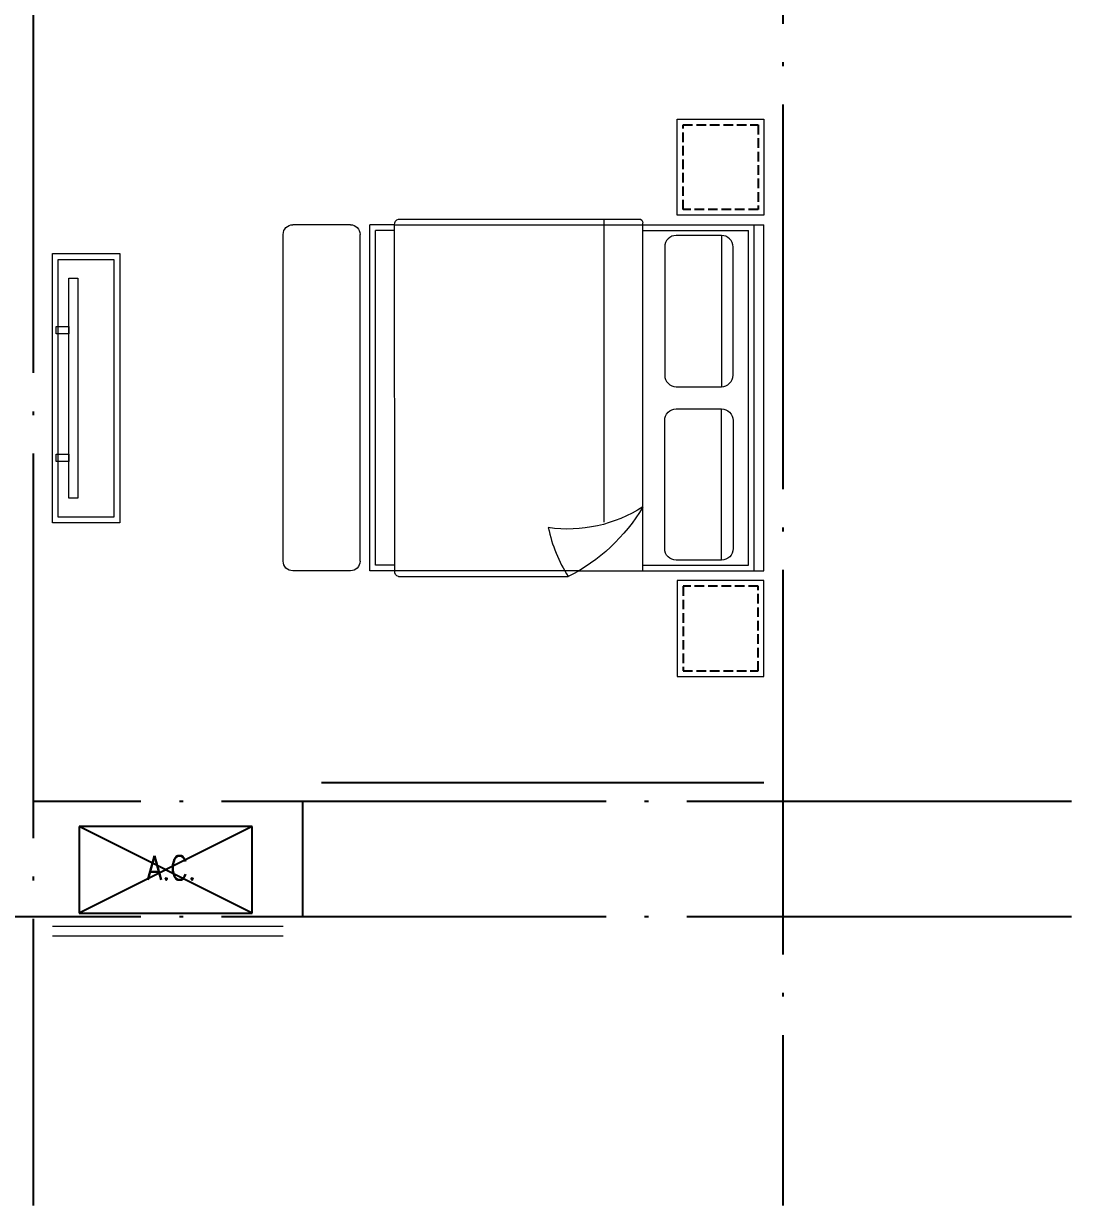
# Model space of a CAD drawing. Extents: x 208319 to 271319, y 1003 to 45500.
# Drawn here: x 247492 to 252942, y 16453 to 22600 of the extents above; entities that cross this region are included whole.
import ezdxf
from ezdxf.enums import TextEntityAlignment as Align

# ---------------------------------------------------------------- set-up
doc = ezdxf.new("R2010")
doc.units = 0
doc.header["$LTSCALE"] = 1000
doc.header["$MEASUREMENT"] = 0
for name, pattern in [('ACAD_ISO02W100', [15, 12, -3]), ('DASH', [0.35, 0.25, -0.1]), ('DOTE', [2.4200000000000004, 2, -0.2, 0.02, -0.2])]:
    doc.linetypes.add(name, pattern=pattern)
for name, color, linetype in [('DOTE', 1, 'DOTE'), ('WALL', 9, 'Continuous'), ('看线', 5, 'Continuous'), ('空调', 8, 'Continuous'), ('虚线', 251, 'Continuous')]:
    doc.layers.add(name, color=color, linetype=linetype)
doc.layers.add('Text-I', color=7, linetype='Continuous', lineweight=5)
doc.layers.add('家具', color=33, linetype='Continuous', lineweight=9)
doc.styles.add('DIM_FONT', font='SIMPLEX.shx', dxfattribs={"width": 0.8})

# ---------------------------------------------------------------- blocks, each defined once
blk = doc.blocks.new('A$C31D9048E')
at = {"layer": '家具'}
for p, q in [((629.0947279548272, 2350.014188952395), (-0.0004633958451449871, 2350.014188952395)), ((-0.0004633953794836998, 549.9809798538918), (-0.0004633958451449871, 2350.014188952395)), ((49.99953660462052, 549.9809798541246), (49.99953660415486, 2350.014188952395)), ((629.0947279548272, 550.0141889523948), (629.0947279543616, 2360.014188952395)), ((1919.999536604155, 2350.014188952395), (629.0947279548272, 2350.014188952395)), ((1899.999536604155, 2380.014188952628), (649.0947279543616, 2380.014188952395)), ((829.4731462653726, 802.596915382077), (829.4731462653726, 2380.014188952395)), ((1919.999214164913, 550.0100093631772), (1919.999534142669, 2350.014188952395)), ((1919.999536604155, 2350.014188952395), (2049.999536603689, 2350.014188952395)), ((2049.999536604155, 550.0141889523948), (2049.999536603689, 2350.014188952395)), ((2149.999536604621, 2350.014188952278), (2449.999536604155, 2350.014188952511)), ((79.99953660415486, 579.9809798541246), (79.9995366036892, 2320.014188952395)), ((629.0947279548272, 2320.014188952395), (79.9995366036892, 2320.014188952395)), ((219.8553038062528, 2294.556494943216), (219.8553038067184, 1507.813283236348)), ((1919.999536604155, 2320.014188952395), (2019.999536604155, 2320.014188952395)), ((2019.999536604621, 580.0132244495908), (2019.999536604155, 2320.014188952395)), ((2099.999536604155, 600.0141889523948), (2099.999536603689, 2300.014188952278)), ((2499.999536604621, 600.0141889523948), (2499.999536604155, 2300.014188952628)), ((219.8553038067184, 605.4386738633038), (219.8553038062528, 1392.181885570288)), ((629.0947279548272, 579.9809798543574), (79.99953660415486, 579.9809798541246)), ((1919.999221548904, 580.0100093787769), (2019.999536604621, 580.0132244495908)), ((962.3110120287165, 549.9809798543574), (-0.0004633953794836998, 549.9809798538918)), ((962.3110120287165, 549.9809798543574), (1919.999214165378, 550.010145299253)), ((1899.999536604155, 519.9809798541246), (1017.059984328225, 519.9809798541246)), ((1919.999214165378, 550.010145299253), (2049.999536604155, 550.0141889523948)), ((2149.999536604621, 550.0141889523948), (2449.999536604621, 550.0141889523948))]:
    blk.add_line(p, q, dxfattribs=at)
for points in [[(449.9995366046205, 2899.999674198334), (-0.0004633958451449871, 2899.999674198334), (-0.0004633953794836998, 2399.999674198334), (449.9995366046205, 2399.999674198334), (449.9995366046205, 2899.999674198334), (369.9995366046205, 2899.999674198334)], [(449.9995366046205, -0.0003258018987253308), (-0.0004633953794836998, -0.0003258018987253308), (-0.0004633958451449871, 499.9996741981013), (449.9995366041549, 499.9996741981013), (449.9995366046205, -0.0003258018987253308), (369.9995366041549, -0.0003258018987253308)]]:
    blk.add_lwpolyline(points, dxfattribs=at)
for points in [[(219.8553038062528, 2294.556494943216), (455.2526807533577, 2294.556494943216, -0.4142135623730953), (515.2526807533577, 2234.556494943216), (515.2526807538234, 1567.813283236348, -0.414213562373095), (455.2526807538234, 1507.813283236348), (219.8553038067184, 1507.813283236348, -0.414213562373095), (159.8553038067184, 1567.813283236348), (159.8553038067184, 2234.556494943216, -0.414213562373095)], [(219.8553038067184, 605.4386738633038), (455.2526807533577, 605.4386738633038, 0.4142135623730953), (515.2526807538234, 665.4386738633038), (515.2526807538234, 1332.181885570288, 0.414213562373095), (455.2526807533577, 1392.181885570288), (219.8553038062528, 1392.181885570288, 0.414213562373095), (159.8553038062528, 1332.181885570288), (159.8553038067184, 665.4386738633038, 0.414213562373095)]]:
    blk.add_lwpolyline(points, format="xyb", close=True, dxfattribs=at)
blk.add_lwpolyline([(629.0947279548272, 882.626128985663, 0.1803020398392493), (1120.79056979483, 774.6191110947402, -0.08863692969021798), (1017.063932771329, 520.1089617066318, 28871.27155084922)], format="xyb", dxfattribs=at)
for centre, radius, start, end in [((649.0947279538959, 2360.014188952395), 20, 90, 180), ((1889.355076357722, 2351.251217969344), 30.66941528179127, 357.6883884876952, 69.69174003313215), ((2149.999536604155, 2300.014188952278), 50.00000000000001, 90, 180), ((2449.999536604155, 2300.014188952511), 50.00000000000001, 0, 90), ((1441.535840251017, 1363.24538731447), 943.9573255325128, 210.6074670405663, 243.2773087131901), ((2149.999536604155, 600.0141889523948), 50.00000000000001, 180, 270), ((2449.999536604621, 600.0141889523948), 50.00000000000001, 270, 0), ((1889.317952258047, 548.769559264998), 30.70632750165869, 290.3566406253955, 2.315219899327659)]:
    blk.add_arc(centre, radius, start, end, dxfattribs=at)
at = {"layer": '虚线', "linetype": 'DASH', "ltscale": 0.2}
for points in [[(419.9995366046205, 2869.999674198334), (29.99953660415486, 2869.999674198334), (29.99953660415486, 2429.999674198334), (419.9995366046205, 2429.999674198334)], [(419.9995366046205, 29.99967419810127), (29.99953660415486, 29.99967419810127), (29.99953660415486, 469.9996741981013), (419.9995366046205, 469.9996741981013)]]:
    blk.add_lwpolyline(points, close=True, dxfattribs=at)
blk = doc.blocks.new('A$C2FB07499')
at = {"layer": '家具', "ltscale": 0.5}
blk.add_lwpolyline([(499.999903075397, 299.9999970229692), (149.999903075397, 299.9999970229692), (149.999903075397, 1699.999997022969), (499.999903075397, 1699.999997022969)], close=True, dxfattribs=at)
at = {"layer": '家具', "ltscale": 40}
for points in [[(469.999903075397, 329.9999970229692), (179.999903075397, 329.9999970229692), (179.999903075397, 1669.999997022969), (469.999903075397, 1669.999997022969)], [(368.0062037147582, 1572.05437471508), (414.5079044410959, 1572.05437471508), (414.5079044410959, 427.9456193309161), (368.0062037147582, 427.9456193309161)], [(414.5079044410959, 1381.046087849129), (479.999903075397, 1381.046087849129), (479.999903075397, 1342.711880616553), (414.5079044410959, 1342.711880616553)], [(414.5079044410959, 716.8923749520327), (479.999903075397, 716.8923749520327), (479.999903075397, 678.5581677194568), (414.5079044410959, 678.5581677194277)]]:
    blk.add_lwpolyline(points, close=True, dxfattribs=at)
blk = doc.blocks.new('111')
at = {"layer": '空调', "linetype": 'ACAD_ISO02W100'}
for p, q in [((1000, 0), (0, 500)), ((1000, 500), (0, 0))]:
    blk.add_line(p, q, dxfattribs=at)
blk.add_lwpolyline([(0, 500), (0, 0), (1000, 0), (1000, 500)], close=True, dxfattribs=at)
at = {"layer": 'Text-I', "style": 'DIM_FONT', "width": 0.8}
blk.add_text('A.C.', height=140, dxfattribs=at).set_placement((675.4934317702428, 261.8372856484493), align=Align.MIDDLE_RIGHT)

msp = doc.modelspace()

# ---------------------------------------------------------------- linework, layer by layer
at = {"layer": 'DOTE'}
for p, q in [((251442.0226695943, 39118.67507192492), (251442.0226701194, 16452.99081303913)), ((247542.0226699157, 25202.99081294541), (247542.0226701194, 16452.99081294527)), ((252942.0226700875, 18552.99081307519), (247542.0226700705, 18552.99081294538)), ((248942.0406149842, 18553.34265725742), (248942.0621564628, 17953.34265764416)), ((252942.0226701018, 17952.9908127455), (225542.0226700554, 17952.99081274623))]:
    msp.add_line(p, q, dxfattribs=at)
at = {"layer": '家具'}
for p, q in [((248842.0226699862, 17902.99081297411), (247642.0029237851, 17902.99081295618)), ((248842.0226699874, 17852.99081297411), (247642.0029237863, 17852.99081295618))]:
    msp.add_line(p, q, dxfattribs=at)
at = {"layer": '看线'}
msp.add_line((249042.0226699999, 18652.99081298299), (251342.0226700762, 18652.99081303648), dxfattribs=at)

# ---------------------------------------------------------------- block references
at = {"layer": 'WALL', "xscale": 0.8999999999068677, "yscale": 0.9000000000232831, "zscale": 0.9}
msp.add_blockref('111', (247781.506639114, 17972.83281405139), dxfattribs=at)
at = {"layer": '家具', "xscale": -1, "rotation": 0.0006946999411727717}
msp.add_blockref('A$C31D9048E', (251342.0397877682, 19203.47356712972), dxfattribs=at)
at = {"layer": '家具', "rotation": 180.0000000016676}
msp.add_blockref('A$C2FB07499', (248142.0225730707, 21703.4595307917), dxfattribs=at)

doc.saveas('drawing.dxf')
